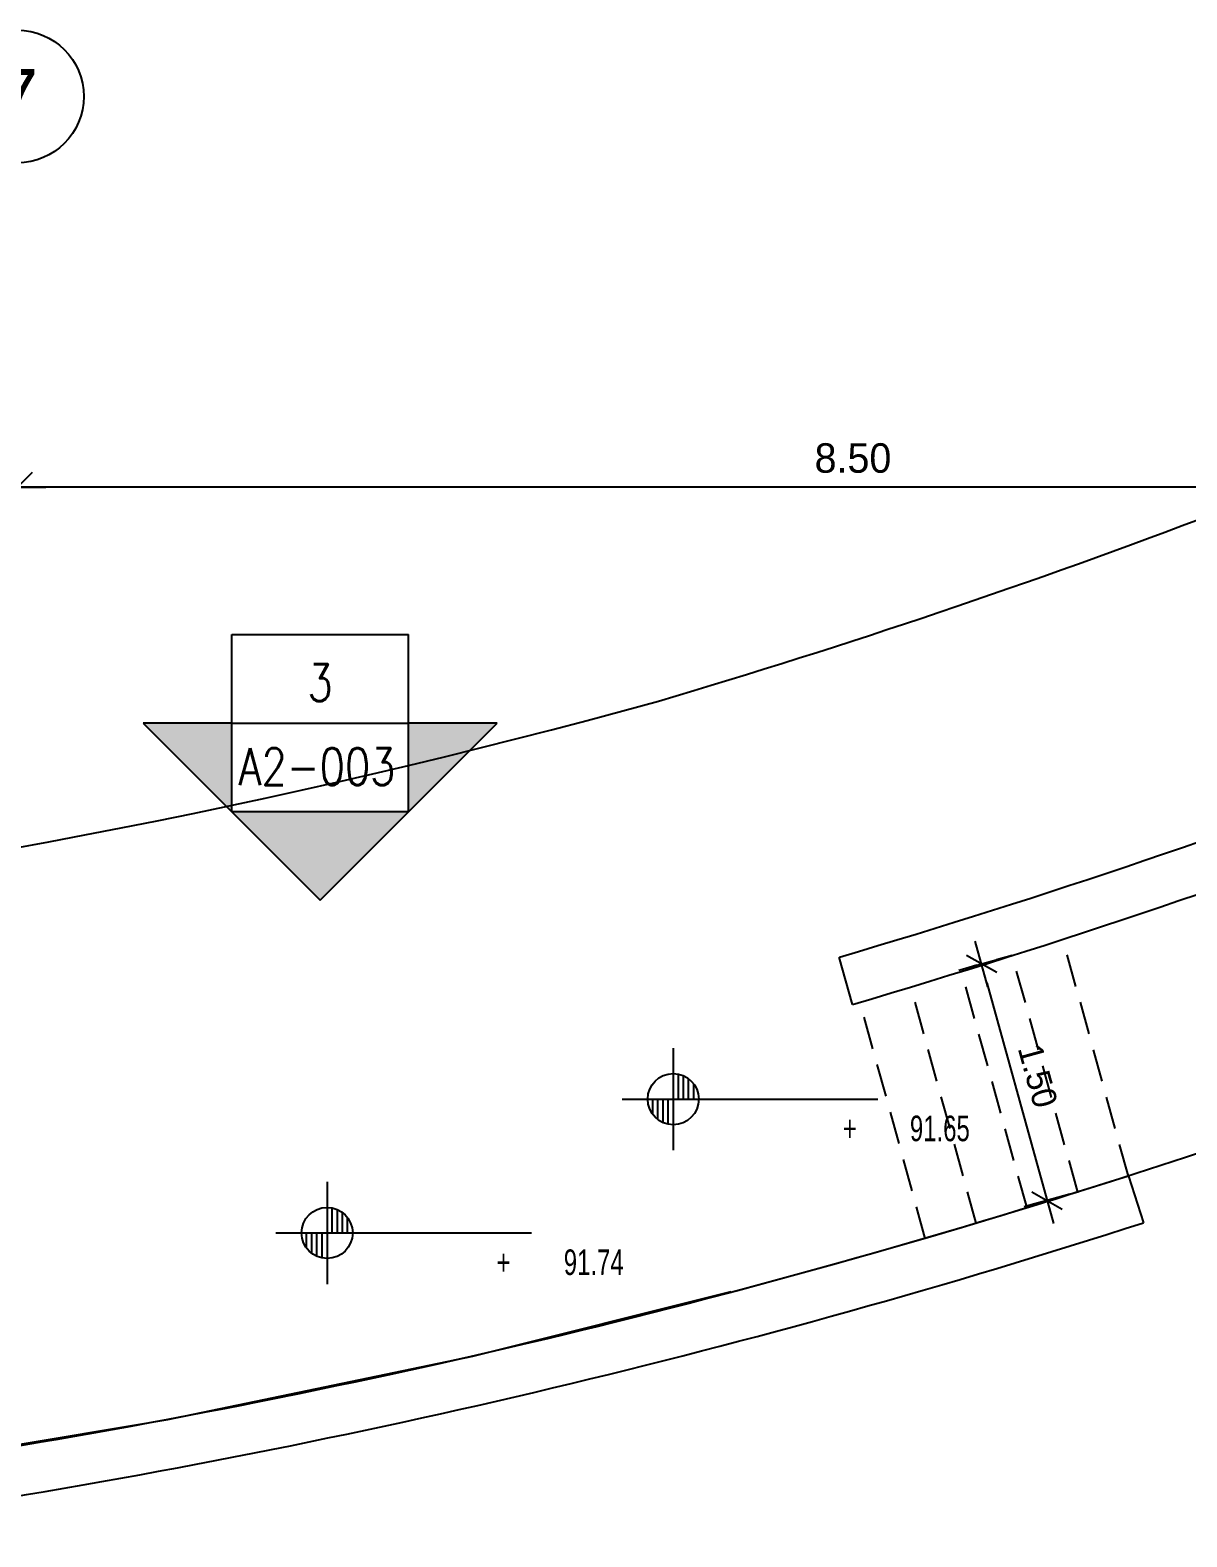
# Model space of a CAD drawing. Header units: metres. Extents: x 0 to 435, y 0 to 273.
# Drawn here: x 42.22 to 49.28, y 114.46 to 123.66 of the extents above; entities that cross this region are included whole.
import ezdxf
from ezdxf.enums import TextEntityAlignment as Align

# ---------------------------------------------------------------- set-up
doc = ezdxf.new("R2010")
doc.units = ezdxf.units.M
doc.header["$MEASUREMENT"] = 0
for name, pattern in [('B4-PLANS$0$APG DASH', [0.3, 0.2, -0.1]), ('B4-PLANS$0$DASHED', [0.75, 0.5, -0.25]), ('B4-PLANS$0$DOT2', [0.125, 0, -0.125]), ('DASHED2', [0.375, 0.25, -0.125])]:
    doc.linetypes.add(name, pattern=pattern)
doc.layers.get('0').update_dxf_attribs({"plot": 0})
for name, color, linetype in [('A-AXM', 4, 'Continuous'), ('A-BOUNDRY', 5, 'Continuous'), ('A-EDM', 2, 'Continuous'), ('A-ELV', 2, 'Continuous'), ('A-IDM', 221, 'Continuous'), ('A-LIFTS', 36, 'Continuous'), ('A-LVL-50', 4, 'Continuous'), ('A-PAV', 3, 'Continuous'), ('A-STRD', 11, 'DASHED2'), ('A-STRH', 2, 'Continuous'), ('A-SYMB-50', 4, 'Continuous'), ('A-WL', 7, 'Continuous')]:
    doc.layers.add(name, color=color, linetype=linetype)
doc.styles.add('B4-PLANS$0$ARABIC', font='xarb.shx', dxfattribs={"width": 0.7})
doc.styles.add('B4-PLANS$0$AUC-2-5', font='romans.shx', dxfattribs={"width": 0.85})
doc.styles.add('B4-PLANS$0$RAJ-2-5', font='romans.shx', dxfattribs={"width": 0.85})
doc.styles.add('B4-PLANS$0$ROMANS', font='romans.shx')
doc.styles.add('B4-PLANS$0$S100', font='romans.shx', dxfattribs={"width": 0.9})
doc.styles.add('B4-PLANS$0$XA', font='XARAB.SHX')
doc.styles.add('B4-PLANS$0$XARAB', font='xarab.shx')
doc.styles.add('XARAB', font='xarab.shx')
doc.dimstyles.new('B4-PLANS$0$DIM100', dxfattribs={"dimtxt": 0.15, "dimasz": 0.12, "dimexe": 0.1, "dimexo": 0, "dimgap": 0.05, "dimtad": 1, "dimzin": 3, "dimdsep": 46, "dimtxsty": 'B4-PLANS$0$XARAB', "dimblk": 'B4-PLANS$0$DTICK', "dimcen": 0.09, "dimclrd": 256, "dimclre": 4, "dimclrt": 3, "dimadec": 0, "dimazin": 3, "dimtfac": 1, "dimtix": 1, "dimtmove": 2, "dimatfit": 0, "dimldrblk": 'B4-PLANS$0$DTICK', "dimfxl": 0.15, "dimtolj": 1, "dimtzin": 3, "dimlwd": -3, "dimlwe": -3, "dimarcsym": 0})
doc.dimstyles.new('DIM100', dxfattribs={"dimtxt": 0.15, "dimasz": 0.12, "dimexe": 0.1, "dimexo": 0, "dimgap": 0.05, "dimtad": 1, "dimzin": 3, "dimdsep": 46, "dimtxsty": 'XARAB', "dimblk": 'DTICK', "dimcen": 0.09, "dimclrd": 256, "dimclre": 4, "dimclrt": 3, "dimadec": 0, "dimazin": 3, "dimtfac": 1, "dimtix": 1, "dimtmove": 2, "dimatfit": 0, "dimldrblk": 'DTICK', "dimfxl": 0.15, "dimtolj": 1, "dimtzin": 3, "dimlwd": -3, "dimlwe": -3, "dimarcsym": 0})

# ---------------------------------------------------------------- blocks, each defined once
blk = doc.blocks.new('B4-PLANS$0$land')
at = {"layer": 'A-BOUNDRY', "color": 8, "linetype": 'B4-PLANS$0$DASHED', "ltscale": 10}
blk.add_lwpolyline([(-22.1288, 15.1995, 0.64529), (-11.3539, 39.0271), (-18.1349, 46.7362, -0.002709), (-18.4954, 46.4957, -0.160497), (-42.6594, 39.9507), (-58.6966, 40.8139), (-58.6966, 23.1995, 0.414214), (-50.6966, 15.1995)], format="xyb", close=True, dxfattribs=at)
blk.add_lwpolyline([(-55.6966, 38.6495), (-55.6966, 23.1995, 0.414214), (-50.6966, 18.1995), (-22.1288, 18.1995, 0.64529), (-13.6065, 37.0458), (-19.3716, 43.5999, -0.146323), (-42.7669, 37.9536), (-55.6966, 38.6495)], format="xyb", dxfattribs=at)
blk = doc.blocks.new('B4-PLANS$0$ACRU1')
at = {"color": 2}
blk.add_circle((0, 0), 600, dxfattribs=at)
at = {"style": 'B4-PLANS$0$ROMANS'}
blk.add_attdef('A', text='', height=450, dxfattribs=at).set_placement((0, 0), align=Align.MIDDLE)
blk = doc.blocks.new('B4-PLANS$0$DTICK')
for p, q in [((0, 1.207), (0, -1.207)), ((-1.207, 0), (1.207, 0))]:
    blk.add_line(p, q)
at = {"color": 3}
blk.add_line((-0.629, -0.629), (0.629, 0.629), dxfattribs=at)
blk = doc.blocks.new('*D168')
at = {"layer": 'A-EDM', "color": 4, "linetype": 'B4-PLANS$0$DOT2', "lineweight": -3, "transparency": 16777216}
for p, q in [((0.085, 8.435), (0.085, 8.535)), ((8.585, 8.435), (8.585, 8.535))]:
    blk.add_line(p, q, dxfattribs=at)
at = {"layer": 'A-EDM', "lineweight": -3, "transparency": 16777216}
blk.add_line((8.465, 8.435), (0.205, 8.435), dxfattribs=at)
at = {"layer": 'Defpoints', "color": 0, "transparency": 16777216}
for p in [(0.085, 8.435), (0.085, 8.435), (8.585, 8.435)]:
    blk.add_point(p, dxfattribs=at)
at = {"layer": 'A-EDM', "lineweight": -3, "transparency": 16777216, "xscale": 0.12, "yscale": 0.12, "zscale": 0.12, "rotation": 180}
blk.add_blockref('B4-PLANS$0$DTICK', (0.085, 8.435), dxfattribs=at)
at = {"layer": 'A-EDM', "lineweight": -3, "transparency": 16777216, "xscale": 0.12, "yscale": 0.12, "zscale": 0.12}
blk.add_blockref('B4-PLANS$0$DTICK', (8.585, 8.435), dxfattribs=at)
at = {"layer": 'A-EDM', "color": 3, "transparency": 16777216, "insert": (4.335, 8.5826), "char_height": 0.15, "attachment_point": 5, "style": 'B4-PLANS$0$XARAB'}
blk.add_mtext('\\A1;8.50', dxfattribs=at)
blk = doc.blocks.new('*D169')
at = {"layer": 'A-EDM', "color": 4, "linetype": 'B4-PLANS$0$DOT2', "lineweight": -3, "transparency": 16777216}
for p, q in [((-4.985, 8.435), (-4.985, 8.535)), ((0.085, 8.435), (0.085, 8.535))]:
    blk.add_line(p, q, dxfattribs=at)
at = {"layer": 'A-EDM', "lineweight": -3, "transparency": 16777216}
blk.add_line((-0.035, 8.435), (-4.865, 8.435), dxfattribs=at)
at = {"layer": 'Defpoints', "color": 0, "transparency": 16777216}
for p in [(-4.985, 8.435), (-4.985, 8.435), (0.085, 8.435)]:
    blk.add_point(p, dxfattribs=at)
at = {"layer": 'A-EDM', "lineweight": -3, "transparency": 16777216, "xscale": 0.12, "yscale": 0.12, "zscale": 0.12, "rotation": 180}
blk.add_blockref('B4-PLANS$0$DTICK', (-4.985, 8.435), dxfattribs=at)
at = {"layer": 'A-EDM', "lineweight": -3, "transparency": 16777216, "xscale": 0.12, "yscale": 0.12, "zscale": 0.12}
blk.add_blockref('B4-PLANS$0$DTICK', (0.085, 8.435), dxfattribs=at)
at = {"layer": 'A-EDM', "color": 3, "transparency": 16777216, "insert": (-2.45, 8.5837), "char_height": 0.15, "attachment_point": 5, "style": 'B4-PLANS$0$XARAB'}
blk.add_mtext('\\A1;5.07', dxfattribs=at)
blk = doc.blocks.new('B4-PLANS$0$LEV')
for p, q in [((0, 400), (0, -400)), ((40, 0), (40, 196)), ((80, 0), (80, 183)), ((120, 0), (120, 160)), ((160, 0), (160, 120)), ((-400, 0), (1600, 0)), ((-160, -120), (-160, 0)), ((-120, -160), (-120, 0)), ((-80, -183), (-80, 0)), ((-40, -196), (-40, 0))]:
    blk.add_line(p, q)
blk.add_circle((0, 0), 200)
at = {"style": 'B4-PLANS$0$S100', "width": 0.9, "flags": 12}
for tag, p in [('L', (300, 132)), ('P', (300, -392))]:
    blk.add_attdef(tag, p, '', height=200, dxfattribs=at)
blk = doc.blocks.new('B4-PLANS$0$Bk-Elevation_Dn')
h = blk.add_hatch(color=256)
h.paths.add_polyline_path([(-12.12, 12.12), (-6.06, 6.06), (-6.06, 12.12)])
h.paths.add_polyline_path([(-6.06, 6.06), (0, 0), (6.06, 6.06)])
h.paths.add_polyline_path([(12.12, 12.12), (6.06, 12.12), (6.06, 6.06)])
for p, q in [((-6.06, 6.06), (-6.06, 18.19)), ((-6.06, 18.19), (6.06, 18.19)), ((6.06, 6.06), (6.06, 18.19)), ((-12.12, 12.12), (0, 0)), ((-6.06, 12.12), (-12.12, 12.12)), ((-6.06, 12.12), (6.06, 12.12)), ((0, 0), (12.12, 12.12)), ((12.12, 12.12), (6.06, 12.12)), ((-6.06, 6.06), (6.06, 6.06))]:
    blk.add_line(p, q)
at = {"style": 'B4-PLANS$0$AUC-2-5'}
for tag, height, p in [('ID.', 3.17, (0, 14.9)), ('SHEET', 2.38, (0, 9.15))]:
    blk.add_attdef(tag, text='', height=height, dxfattribs=at).set_placement(p, align=Align.MIDDLE)
blk = doc.blocks.new('B4-PLANS$0$SYM')
at = {"layer": 'A-SYMB-50'}
ref = blk.add_blockref('B4-PLANS$0$Bk-Elevation_Dn', (7.3525, 6.6224, 0), dxfattribs=dict(at, xscale=0.07423693242890295, yscale=0.07423693242890295, zscale=0.07423693242890295))
ref.add_attrib('ID.', '3', dxfattribs={"layer": '0', "height": 0.1875, "style": 'B4-PLANS$0$RAJ-2-5', "width": 0.8}).set_placement((7.3525, 7.7286, 0), align=Align.MIDDLE)
ref.add_attrib('SHEET', 'A2-003', dxfattribs={"layer": '0', "height": 0.1875, "style": 'B4-PLANS$0$RAJ-2-5', "width": 0.8}).set_placement((7.3369, 7.3014, 0), align=Align.MIDDLE)
blk = doc.blocks.new('DTICK')
for p, q in [((0, 1.207), (0, -1.207)), ((-1.207, 0), (1.207, 0))]:
    blk.add_line(p, q)
at = {"color": 3}
blk.add_line((-0.629, -0.629), (0.629, 0.629), dxfattribs=at)
blk = doc.blocks.new('*D443')
at = {"layer": 'A-IDM', "color": 4, "linetype": 'B4-PLANS$0$DOT2', "lineweight": -3, "transparency": 16777216}
for p, q in [((48.2124, 118.0095), (47.9288, 117.9311)), ((48.6118, 116.5653), (48.3283, 116.4869))]:
    blk.add_line(p, q, dxfattribs=at)
at = {"layer": 'A-IDM', "linetype": 'ByBlock', "lineweight": -3, "transparency": 16777216}
blk.add_line((48.0572, 117.8421), (48.3927, 116.6292), dxfattribs=at)
at = {"layer": 'Defpoints', "color": 0, "linetype": 'ByBlock', "transparency": 16777216}
for p in [(48.2124, 118.0095), (48.6118, 116.5653), (48.4247, 116.5135)]:
    blk.add_point(p, dxfattribs=at)
at = {"layer": 'A-IDM', "linetype": 'ByBlock', "lineweight": -3, "transparency": 16777216, "xscale": 0.12, "yscale": 0.12, "zscale": 0.12}
for p, rotation in [((48.0252, 117.9577), 105.4606414467878), ((48.4247, 116.5135), 285.4606414467878)]:
    blk.add_blockref('DTICK', p, dxfattribs=dict(at, rotation=rotation))
at = {"layer": 'A-IDM', "color": 3, "linetype": 'ByBlock', "transparency": 16777216, "insert": (48.3677, 117.2751), "char_height": 0.15, "attachment_point": 5, "rotation": 285.46064, "style": 'XARAB'}
blk.add_mtext('\\A1;1.50', dxfattribs=at)
blk = doc.blocks.new('B4-PLANS$0$AXES-B2')
at = {"layer": 'A-AXM'}
ref = blk.add_blockref('B4-PLANS$0$ACRU1', (0.085, 10.4225), dxfattribs=dict(at, xscale=0.000562499917577972, yscale=0.000562499917577972, zscale=0.000562499917577972, rotation=179.9999822130464))
ref.add_attrib('A', '7', dxfattribs={"layer": '0', "height": 0.2812, "rotation": 360, "style": 'B4-PLANS$0$XA', "flags": 12}).set_placement((0.085, 10.4225), align=Align.MIDDLE)
at = {"layer": 'A-EDM'}
for base, p1, p2, picture, middle in [((-4.985, 8.435), (0.085, 8.435), (-4.985, 8.435), '*D169', (-2.45, 8.5837)), ((0.085, 8.435), (8.585, 8.435), (0.085, 8.435), '*D168', (4.335, 8.5826))]:
    dim = blk.add_linear_dim(base=base, p1=p1, p2=p2, angle=0, dimstyle='B4-PLANS$0$DIM100', override={"dimfxl": 0.15}, dxfattribs=at)
    dim.commit()
    dim.dimension.update_dxf_attribs({"geometry": picture, "text_midpoint": middle})

msp = doc.modelspace()

# ---------------------------------------------------------------- linework, layer by layer
at = {"layer": 'A-ELV'}
msp.add_line((48.9208, 116.6636), (49.0127, 116.378), dxfattribs=at)
msp.add_lwpolyline([(48.9208, 116.6636, -0.038794), (41.6859, 114.9405)], format="xyb", dxfattribs=at)
msp.add_arc((34.2162, 162.3558), 48.3, 278.95263, 287.8391, dxfattribs=at)
at = {"layer": 'A-PAV', "ltscale": 5}
for centre, radius, start, end in [((32.7894, 164.4438), 46.8, 286.46285, 295.26929), ((34.2162, 162.3558), 44.4, 266.91922, 285.46064)]:
    msp.add_arc(centre, radius, start, end, dxfattribs=at)
at = {"layer": 'A-STRD', "linetype": 'B4-PLANS$0$APG DASH'}
for p, q in [((48.9208, 116.6636), (48.5211, 118.1087)), ((48.6118, 116.5653), (48.2124, 118.0095)), ((48.3022, 116.4691), (47.903, 117.9124)), ((47.9921, 116.3751), (47.5932, 117.8174)), ((47.6814, 116.2831), (47.2827, 117.7245))]:
    msp.add_line(p, q, dxfattribs=at)
at = {"layer": 'A-STRH', "ltscale": 0.03}
msp.add_line((47.2367, 117.7109), (47.1566, 118.0003), dxfattribs=at)
for radius, start in [(48.6, 286.42573), (48.9, 286.41981)]:
    msp.add_arc((33.4139, 164.6165), radius, start, 295.64358, dxfattribs=at)
at = {"layer": 'A-WL'}
msp.add_lwpolyline([(56.2732, 84.7237, 0.64529), (69.2031, 113.3168), (61.066, 122.5677, -0.002709), (60.6333, 122.2791, -0.160497), (31.6365, 114.4251), (12.3919, 115.4609), (12.3919, 94.3237, 0.414214), (21.9919, 84.7237)], format="xyb", close=True, dxfattribs=at)

# ---------------------------------------------------------------- block references
at = {"layer": 'A-EDM', "linetype": 'ByBlock', "ltscale": 2, "xscale": 1.2, "yscale": 1.2, "zscale": 1.2}
msp.add_blockref('B4-PLANS$0$AXES-B2', (42.0379, 110.7457), dxfattribs=at)
at = {"layer": 'A-LIFTS', "xscale": 1.2, "yscale": 1.2, "zscale": 1.2}
msp.add_blockref('B4-PLANS$0$land', (82.8278, 66.4842), dxfattribs=at)
at = {"layer": 'A-LVL-50'}
ref = msp.add_blockref('B4-PLANS$0$LEV', (46.143, 117.1327), dxfattribs=dict(at, xscale=0.0007799999461894913, yscale=0.0007799999461894913, zscale=0.0007799999461894913))
ref.add_attrib('P', '+        91.65', (47.1776, 116.8761), dxfattribs={"layer": '0', "height": 0.156, "style": 'B4-PLANS$0$ARABIC', "width": 0.7, "flags": 12})
ref = msp.add_blockref('B4-PLANS$0$LEV', (44.0304, 116.316), dxfattribs=dict(at, xscale=0.0007799999461894913, yscale=0.0007799999461894913, zscale=0.0007799999461894913))
ref.add_attrib('P', '+        91.74', (45.0649, 116.0594), dxfattribs={"layer": '0', "height": 0.156, "style": 'B4-PLANS$0$ARABIC', "width": 0.7, "flags": 12})
at = {"layer": 'A-SYMB-50', "xscale": 1.2, "yscale": 1.2, "zscale": 1.2}
msp.add_blockref('B4-PLANS$0$SYM', (35.1649, 110.4008, 0), dxfattribs=at)

# ---------------------------------------------------------------- dimensions: what is measured, and where the dimension line sits
at = {"layer": 'A-IDM', "linetype": 'ByBlock'}
dim = msp.add_aligned_dim(p1=(48.2124, 118.0095), p2=(48.6118, 116.5653), distance=-0.1942, dimstyle='DIM100', override={"dimfxl": 0.15}, dxfattribs=at)
dim.commit()
dim.dimension.update_dxf_attribs({"geometry": '*D443', "text_midpoint": (48.3677, 117.2751)})

doc.saveas('drawing.dxf')
